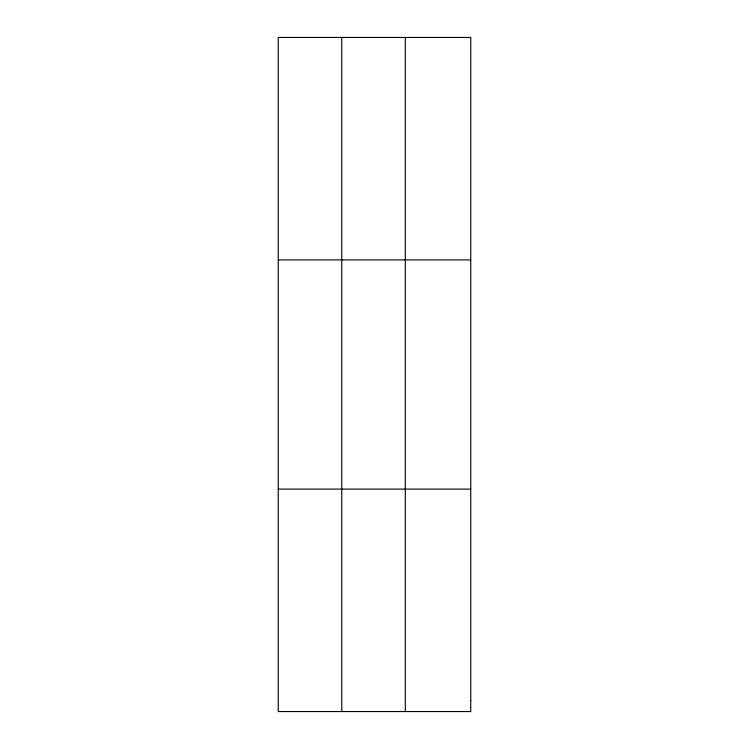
<?xml version="1.0" encoding="UTF-8"?>
<svg xmlns="http://www.w3.org/2000/svg" width="749" height="749" viewBox="0 0 749 749"><rect width="100%" height="100%" fill="white"/><g stroke="black" fill="none" stroke-linecap="round" stroke-linejoin="round"><path stroke-width="1.12" d="M341.769 711.55L341.769 37.45M405.303 711.55L405.303 37.45M278.244 259.903L470.756 259.903M278.244 489.097L470.756 489.097M470.756 700.427L470.756 711.55L278.244 711.55L278.244 37.45L470.756 37.45L470.756 700.427"/></g></svg>
